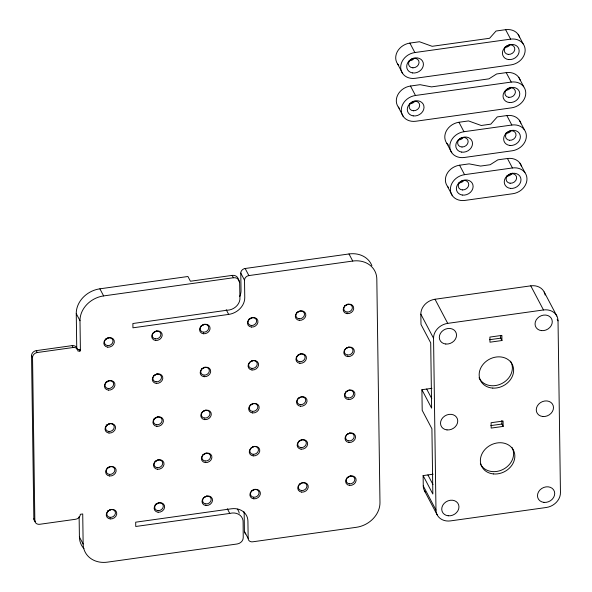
<?xml version="1.0" encoding="UTF-8"?>
<svg xmlns="http://www.w3.org/2000/svg" width="592" height="592" viewBox="0 0 592 592"><rect width="100%" height="100%" fill="white"/><g stroke="black" fill="none" stroke-linecap="round" stroke-linejoin="round"><path stroke-width="0.89" d="M398.779 65.401A14.844 12.491 -27.8 0 1 397.099 52.066A14.844 12.491 -27.8 0 1 409.879 43.083L419.454 41.743L432.145 46.309L489.591 38.273L496.052 31.021L505.627 29.681A14.844 12.491 -27.8 0 1 519.635 37.289M414.866 52.54L510.615 39.139A14.844 12.491 -27.8 0 1 525.156 50.009A14.844 12.491 -27.8 0 1 510.977 64.905L415.229 78.307A14.844 12.491 -27.8 0 1 400.68 67.429A14.844 12.491 -27.8 0 1 414.866 52.54L409.879 43.083M399.385 108.343A14.844 12.491 -27.8 0 1 397.706 95.009A14.844 12.491 -27.8 0 1 410.485 86.025L420.061 84.686L431.501 86.891L488.955 78.847L496.658 73.963L506.234 72.624A14.844 12.491 -27.8 0 1 520.242 80.231M415.473 95.482L511.222 82.081A14.844 12.491 -27.8 0 1 525.763 92.951A14.844 12.491 -27.8 0 1 511.584 107.84L415.836 121.242A14.844 12.491 -27.8 0 1 401.287 110.371A14.844 12.491 -27.8 0 1 415.473 95.482L410.485 86.025M448.47 145.151A14.844 12.491 -27.8 0 1 445.991 131.661A14.844 12.491 -27.8 0 1 458.963 122.263L468.538 120.923L481.229 125.497L490.805 124.15L497.265 116.905L506.841 115.566A14.844 12.491 -27.8 0 1 520.849 123.166M463.95 131.72L511.828 125.023A14.844 12.491 -27.8 0 1 526.369 135.894A14.844 12.491 -27.8 0 1 512.191 150.782L464.313 157.487A14.844 12.491 -27.8 0 1 449.772 146.609A14.844 12.491 -27.8 0 1 463.95 131.72L458.963 122.263M448.47 187.523A14.844 12.491 -27.8 0 1 446.79 174.189A14.844 12.491 -27.8 0 1 459.57 165.205L469.145 163.866L480.593 166.071L490.169 164.731L497.872 159.84L507.448 158.501A14.844 12.491 -27.8 0 1 521.456 166.108M464.557 174.662L512.435 167.958A14.844 12.491 -27.8 0 1 526.976 178.836A14.844 12.491 -27.8 0 1 512.798 193.725L464.92 200.422A14.844 12.491 -27.8 0 1 450.379 189.551A14.844 12.491 -27.8 0 1 464.557 174.662L459.57 165.205M76.753 348.703L76.257 313.642A24.738 20.816 -27.8 0 1 99.885 288.822L187.93 276.501L190.424 281.23L232.153 275.391A6.349 5.343 -27.8 0 1 238.376 280.038M239.701 296.577A16.82 14.156 -27.8 0 0 241.025 290.443L240.774 273.082A4.581 3.855 -27.8 0 1 245.147 268.494L348.999 253.961A24.575 20.676 -27.8 0 1 371.887 265.697M35.298 521.619A4.951 4.166 -27.8 0 1 33.848 518.777L31.546 355.6A4.951 4.166 -27.8 0 1 36.275 350.642L72.18 345.617L73.179 347.504A4.951 4.166 -27.8 0 1 78.026 351.13L80.416 350.797L79.994 320.738A24.738 20.816 -27.8 0 1 103.63 295.919L233.403 277.752A6.349 5.343 -27.8 0 1 239.619 282.406L239.93 297.436A11.877 9.99 -27.8 0 1 226.914 310.238L132.882 323.521L132.941 327.813L228.69 314.411A16.82 14.156 -27.8 0 0 244.762 297.532L244.518 280.179L240.774 273.082M244.518 280.179A4.581 3.855 -27.8 0 1 248.892 275.583L352.736 261.05A24.575 20.676 -27.8 0 1 376.815 279.054L379.975 502.482A24.738 20.816 -27.8 0 1 356.34 527.302L252.651 541.813A4.581 3.855 -27.8 0 1 248.166 538.461L244.422 531.372L244.178 514.019A16.82 14.156 -27.8 0 0 243.948 511.754M227.291 508.706L229.785 513.434A11.877 9.99 -27.8 0 1 243.112 522.551L243.231 537.61A6.349 5.343 -27.8 0 1 237.163 543.981L107.389 562.148A24.738 20.816 -27.8 0 1 83.146 544.026L82.725 513.967L80.327 514.3A4.951 4.166 -27.8 0 1 75.606 519.265L39.694 524.29A4.951 4.166 -27.8 0 1 34.847 520.671L32.545 357.494A4.951 4.166 -27.8 0 1 37.266 352.529L73.179 347.504M431.916 388.315L421.904 389.721L431.627 408.162L430.71 342.894L420.986 324.446L420.838 314.145A14.844 12.491 -27.8 0 1 435.016 299.249L530.765 285.847A14.844 12.491 -27.8 0 1 545.165 295.06M77.278 349.709L79.668 349.376L80.416 350.797M435.978 510.023L433.551 338.261A14.844 12.491 -27.8 0 1 447.73 323.365L543.486 309.964A14.844 12.491 -27.8 0 1 558.027 320.834L560.454 492.603A14.844 12.491 -27.8 0 1 546.275 507.492L450.527 520.893A14.844 12.491 -27.8 0 1 435.978 510.023L423.265 485.906L423.117 475.598L433.129 474.199M489.584 339.719L500.691 338.158L501.942 340.526L489.976 342.198L489.902 337.077L501.868 335.405L501.942 340.526M490.798 425.596L501.905 424.042L503.156 426.403L491.182 428.083L491.108 422.725L503.082 421.053L503.156 426.403M229.785 513.434L135.746 526.48L135.686 522.188L231.435 508.787A16.82 14.156 -27.8 0 1 247.922 521.108L248.166 538.461M154.001 418.374L154.482 418.359A4.455 3.744 -27.8 0 0 157.516 416.805M106.123 425.071L106.612 425.063A4.455 3.744 -27.8 0 0 109.638 423.502M155.215 504.251L155.696 504.243A4.455 3.744 -27.8 0 0 158.73 502.682M107.337 510.955L107.825 510.94A4.455 3.744 -27.8 0 0 110.852 509.386M518.155 34.38L523.143 43.838M505.627 29.681L510.615 39.139M518.762 77.323L523.75 86.78M506.234 72.624L511.222 82.081M519.369 120.265L524.357 129.722M506.841 115.566L511.828 125.023M519.976 163.2L524.963 172.657M507.448 158.501L512.435 167.958M544.152 291.945L556.865 316.061M557.183 319.229L558.027 320.834M530.765 285.847L543.486 309.964M446.797 143.323L451.785 152.78M397.713 64.143L402.701 73.6M447.404 186.265L452.392 195.723M398.32 107.085L403.307 116.543M435.016 299.249L447.73 323.365M420.838 314.145L433.551 338.261M426.691 389.048L431.768 398.668M348.999 253.961L352.736 261.05M427.905 474.932L432.981 484.552M423.117 475.598L432.841 494.039L431.916 428.771L422.2 410.33L421.904 389.721M424.427 490.679L437.14 514.796M245.147 268.494L248.892 275.583M238.791 280.83L239.619 282.406M232.153 275.391L233.403 277.752M226.196 309.683L228.69 314.411M99.885 288.822L103.63 295.919M76.257 313.642L79.994 320.738M36.275 350.642L37.266 352.529M31.546 355.6L32.545 357.494M79.121 516.631L79.409 536.937L83.146 544.026M33.848 518.777L34.847 520.671M500.662 335.597L500.691 338.158M501.861 420.468L501.905 424.042M79.668 349.376L79.698 351.219M463.81 180.582A5.439 4.581 -27.8 0 1 458.874 182.861M512.221 173.108A5.439 4.581 -27.8 0 1 506.33 176.135M463.203 137.64A5.439 4.581 -27.8 0 1 458.267 139.927M510.792 131.261A5.439 4.581 -27.8 0 1 505.723 133.2M414.119 58.46A5.439 4.581 -27.8 0 1 409.176 60.747M509.579 45.384A5.439 4.581 -27.8 0 1 504.51 47.316M511.014 87.224A5.439 4.581 -27.8 0 1 506.486 90.228M414.726 101.402A5.439 4.581 -27.8 0 1 409.782 103.681M512.021 447.515A17.812 14.985 -27.8 0 1 503.163 469.367A17.812 14.985 -27.8 0 1 480.349 463.795M425.278 492.078A14.844 12.491 -27.8 0 1 423.265 485.906M510.526 361.15A17.812 14.985 -27.8 0 1 502.12 383.394A17.812 14.985 -27.8 0 1 479.039 377.703M83.909 548.643A24.738 20.816 -27.8 0 1 79.409 536.937M72.18 345.617A4.951 4.166 -27.8 0 1 77.027 349.236M237.311 509.157A11.877 9.99 -27.8 0 1 239.242 513.168M245.761 533.999A4.581 3.855 -27.8 0 1 244.422 531.372M300.536 353.764A4.455 3.744 -27.8 0 1 297.502 355.318M253.265 403.404A4.455 3.744 -27.8 0 1 250.238 404.958M252.051 317.519A4.455 3.744 -27.8 0 1 249.025 319.081M156.303 330.921A4.455 3.744 -27.8 0 1 154.386 332.193M204.788 367.158A4.455 3.744 -27.8 0 1 201.754 368.72M205.994 453.043A4.455 3.744 -27.8 0 1 202.967 454.604M301.75 439.641A4.455 3.744 -27.8 0 1 298.716 441.203M206.601 495.985A4.455 3.744 -27.8 0 1 204.684 497.25M204.181 324.224A4.455 3.744 -27.8 0 1 201.147 325.778M254.479 489.281A4.455 3.744 -27.8 0 1 251.445 490.842M300.255 397.439A4.455 3.744 -27.8 0 1 298.109 398.261M205.387 410.101A4.455 3.744 -27.8 0 1 202.36 411.662M252.658 360.461A4.455 3.744 -27.8 0 1 250.742 361.734M252.991 447.078A4.455 3.744 -27.8 0 1 251.955 447.611M156.91 373.863A4.455 3.744 -27.8 0 1 153.876 375.417M158.123 459.74A4.455 3.744 -27.8 0 1 155.089 461.301M299.041 311.562A4.455 3.744 -27.8 0 1 296.895 312.376M301.469 483.324A4.455 3.744 -27.8 0 1 299.323 484.138M347.8 304.118A4.455 3.744 -27.8 0 1 344.773 305.679M350.227 475.879A4.455 3.744 -27.8 0 1 347.201 477.441M348.407 347.06A4.455 3.744 -27.8 0 1 345.38 348.621M349.62 432.944A4.455 3.744 -27.8 0 1 346.594 434.498M349.014 390.002A4.455 3.744 -27.8 0 1 348.133 390.742L347.097 391.275A4.455 3.744 -27.8 0 1 345.987 391.556M109.032 380.56A4.455 3.744 -27.8 0 1 106.005 382.121M108.425 337.625A4.455 3.744 -27.8 0 1 105.398 339.179M110.245 466.444A4.455 3.744 -27.8 0 1 107.219 467.998M462.3 195.057A8.658 7.289 -27.8 0 0 472.904 184.793A8.658 7.289 -27.8 0 0 459.022 182.773A8.658 7.289 -27.8 0 0 462.3 195.057M510.548 188.404A8.658 7.289 -27.8 0 0 520.679 177.763A8.658 7.289 -27.8 0 0 506.619 176.357A8.658 7.289 -27.8 0 0 510.548 188.404M462.611 189.958A5.439 4.581 -27.8 0 0 468.435 182.898A5.439 4.581 -27.8 0 0 459.436 182.684A5.439 4.581 -27.8 0 0 462.611 189.958M510.075 183.231A5.439 4.581 -27.8 0 0 516.439 176.542A5.439 4.581 -27.8 0 0 507.596 175.661A5.439 4.581 -27.8 0 0 510.075 183.231M509.941 145.462A8.658 7.289 -27.8 0 0 520.072 134.821A8.658 7.289 -27.8 0 0 506.012 133.415A8.658 7.289 -27.8 0 0 509.941 145.462M509.468 140.289A5.439 4.581 -27.8 0 0 515.832 133.6A5.439 4.581 -27.8 0 0 506.989 132.719A5.439 4.581 -27.8 0 0 509.468 140.289M462.004 147.016A5.439 4.581 -27.8 0 0 467.828 139.956A5.439 4.581 -27.8 0 0 458.83 139.742A5.439 4.581 -27.8 0 0 462.004 147.016M461.693 152.114A8.658 7.289 -27.8 0 0 472.298 141.851A8.658 7.289 -27.8 0 0 458.415 139.838A8.658 7.289 -27.8 0 0 461.693 152.114M412.602 72.934A8.658 7.289 -27.8 0 0 423.206 62.671A8.658 7.289 -27.8 0 0 409.331 60.658A8.658 7.289 -27.8 0 0 412.602 72.934M412.92 67.836A5.439 4.581 -27.8 0 0 418.736 60.776A5.439 4.581 -27.8 0 0 409.745 60.562A5.439 4.581 -27.8 0 0 412.92 67.836M508.861 97.347A5.439 4.581 -27.8 0 0 515.225 90.665A5.439 4.581 -27.8 0 0 506.382 89.777A5.439 4.581 -27.8 0 0 508.861 97.347M509.335 102.527A8.658 7.289 -27.8 0 0 519.465 91.886A8.658 7.289 -27.8 0 0 505.405 90.48A8.658 7.289 -27.8 0 0 509.335 102.527M508.728 59.585A8.658 7.289 -27.8 0 0 518.858 48.944A8.658 7.289 -27.8 0 0 504.798 47.538A8.658 7.289 -27.8 0 0 508.728 59.585M508.254 54.412A5.439 4.581 -27.8 0 0 514.618 47.723A5.439 4.581 -27.8 0 0 505.783 46.835A5.439 4.581 -27.8 0 0 508.254 54.412M413.209 115.877A8.658 7.289 -27.8 0 0 423.813 105.613A8.658 7.289 -27.8 0 0 409.93 103.593A8.658 7.289 -27.8 0 0 413.209 115.877M413.527 110.778A5.439 4.581 -27.8 0 0 419.343 103.718A5.439 4.581 -27.8 0 0 410.352 103.496A5.439 4.581 -27.8 0 0 413.527 110.778M492.773 388.093A17.812 14.985 -27.8 0 0 512.805 365.627A17.812 14.985 -27.8 0 0 483.612 363.74A17.812 14.985 -27.8 0 0 492.773 388.093M445.791 344.026A8.902 7.496 -27.8 0 0 456.21 333.081A8.902 7.496 -27.8 0 0 441.743 331.638A8.902 7.496 -27.8 0 0 445.791 344.026M447.004 429.91A8.902 7.496 -27.8 0 0 457.424 418.966A8.902 7.496 -27.8 0 0 442.957 417.515A8.902 7.496 -27.8 0 0 447.004 429.91M493.358 473.926A17.812 14.985 -27.8 0 0 514.204 452.036A17.812 14.985 -27.8 0 0 485.27 449.143A17.812 14.985 -27.8 0 0 493.358 473.926M543.967 502.386A8.902 7.496 -27.8 0 0 554.386 491.441A8.902 7.496 -27.8 0 0 539.919 489.998A8.902 7.496 -27.8 0 0 543.967 502.386M541.539 330.625A8.902 7.496 -27.8 0 0 551.959 319.68A8.902 7.496 -27.8 0 0 537.492 318.237A8.902 7.496 -27.8 0 0 541.539 330.625M542.753 416.509A8.902 7.496 -27.8 0 0 553.172 405.564A8.902 7.496 -27.8 0 0 538.705 404.114A8.902 7.496 -27.8 0 0 542.753 416.509M448.218 515.787A8.902 7.496 -27.8 0 0 458.637 504.843A8.902 7.496 -27.8 0 0 444.17 503.4A8.902 7.496 -27.8 0 0 448.218 515.787M299.752 361.727A4.455 3.744 -27.8 0 0 304.961 356.258A4.455 3.744 -27.8 0 0 297.732 355.533A4.455 3.744 -27.8 0 0 299.752 361.727M299.892 363.303A5.439 4.581 -27.8 0 0 306.256 356.613A5.439 4.581 -27.8 0 0 297.421 355.725A5.439 4.581 -27.8 0 0 299.892 363.303M252.481 411.366A4.455 3.744 -27.8 0 0 257.698 405.897A4.455 3.744 -27.8 0 0 250.46 405.172A4.455 3.744 -27.8 0 0 252.481 411.366M251.408 327.058A5.439 4.581 -27.8 0 0 257.779 320.376A5.439 4.581 -27.8 0 0 248.936 319.488A5.439 4.581 -27.8 0 0 251.408 327.058M251.274 325.489A4.455 3.744 -27.8 0 0 256.484 320.013A4.455 3.744 -27.8 0 0 249.247 319.295A4.455 3.744 -27.8 0 0 251.274 325.489M155.659 340.459A5.439 4.581 -27.8 0 0 162.023 333.777A5.439 4.581 -27.8 0 0 153.187 332.889A5.439 4.581 -27.8 0 0 155.659 340.459M252.621 412.942A5.439 4.581 -27.8 0 0 258.993 406.253A5.439 4.581 -27.8 0 0 250.15 405.372A5.439 4.581 -27.8 0 0 252.621 412.942M155.518 338.89A4.455 3.744 -27.8 0 0 160.728 333.414A4.455 3.744 -27.8 0 0 153.498 332.689A4.455 3.744 -27.8 0 0 155.518 338.89M156.732 424.767A4.455 3.744 -27.8 0 0 161.942 419.299A4.455 3.744 -27.8 0 0 154.712 418.574A4.455 3.744 -27.8 0 0 156.732 424.767M156.873 426.344A5.439 4.581 -27.8 0 0 163.237 419.654A5.439 4.581 -27.8 0 0 154.401 418.773A5.439 4.581 -27.8 0 0 156.873 426.344M204.003 375.128A4.455 3.744 -27.8 0 0 209.213 369.66A4.455 3.744 -27.8 0 0 201.976 368.934A4.455 3.744 -27.8 0 0 204.003 375.128M204.136 376.704A5.439 4.581 -27.8 0 0 210.508 370.015A5.439 4.581 -27.8 0 0 201.665 369.127A5.439 4.581 -27.8 0 0 204.136 376.704M205.217 461.013A4.455 3.744 -27.8 0 0 210.426 455.537A4.455 3.744 -27.8 0 0 203.189 454.811A4.455 3.744 -27.8 0 0 205.217 461.013M205.35 462.581A5.439 4.581 -27.8 0 0 211.721 455.892A5.439 4.581 -27.8 0 0 202.878 455.011A5.439 4.581 -27.8 0 0 205.35 462.581M300.965 447.611A4.455 3.744 -27.8 0 0 306.175 442.135A4.455 3.744 -27.8 0 0 298.945 441.41A4.455 3.744 -27.8 0 0 300.965 447.611M301.106 449.18A5.439 4.581 -27.8 0 0 307.47 442.49A5.439 4.581 -27.8 0 0 298.634 441.61A5.439 4.581 -27.8 0 0 301.106 449.18M203.537 333.762A5.439 4.581 -27.8 0 0 209.901 327.073A5.439 4.581 -27.8 0 0 201.058 326.192A5.439 4.581 -27.8 0 0 203.537 333.762M203.396 332.186A4.455 3.744 -27.8 0 0 208.606 326.717A4.455 3.744 -27.8 0 0 201.376 325.992A4.455 3.744 -27.8 0 0 203.396 332.186M205.824 503.947A4.455 3.744 -27.8 0 0 211.033 498.479A4.455 3.744 -27.8 0 0 203.796 497.754A4.455 3.744 -27.8 0 0 205.824 503.947M205.957 505.524A5.439 4.581 -27.8 0 0 212.328 498.834A5.439 4.581 -27.8 0 0 203.485 497.953A5.439 4.581 -27.8 0 0 205.957 505.524M253.694 497.25A4.455 3.744 -27.8 0 0 258.904 491.774A4.455 3.744 -27.8 0 0 251.674 491.057A4.455 3.744 -27.8 0 0 253.694 497.25M253.835 498.819A5.439 4.581 -27.8 0 0 260.206 492.137A5.439 4.581 -27.8 0 0 251.363 491.249A5.439 4.581 -27.8 0 0 253.835 498.819M157.946 510.652A4.455 3.744 -27.8 0 0 163.155 505.176A4.455 3.744 -27.8 0 0 155.925 504.458A4.455 3.744 -27.8 0 0 157.946 510.652M158.086 512.221A5.439 4.581 -27.8 0 0 164.45 505.538A5.439 4.581 -27.8 0 0 155.615 504.65A5.439 4.581 -27.8 0 0 158.086 512.221M300.499 406.238A5.439 4.581 -27.8 0 0 306.863 399.556A5.439 4.581 -27.8 0 0 298.028 398.668A5.439 4.581 -27.8 0 0 300.499 406.238M300.359 404.669A4.455 3.744 -27.8 0 0 305.568 399.193A4.455 3.744 -27.8 0 0 298.338 398.475A4.455 3.744 -27.8 0 0 300.359 404.669M204.61 418.07A4.455 3.744 -27.8 0 0 209.82 412.594A4.455 3.744 -27.8 0 0 202.582 411.877A4.455 3.744 -27.8 0 0 204.61 418.07M204.743 419.639A5.439 4.581 -27.8 0 0 211.115 412.957A5.439 4.581 -27.8 0 0 202.272 412.069A5.439 4.581 -27.8 0 0 204.743 419.639M253.087 454.308A4.455 3.744 -27.8 0 0 258.297 448.84A4.455 3.744 -27.8 0 0 251.067 448.114A4.455 3.744 -27.8 0 0 253.087 454.308M253.228 455.884A5.439 4.581 -27.8 0 0 259.599 449.195A5.439 4.581 -27.8 0 0 250.756 448.307A5.439 4.581 -27.8 0 0 253.228 455.884M251.874 368.431A4.455 3.744 -27.8 0 0 257.091 362.955A4.455 3.744 -27.8 0 0 249.854 362.23A4.455 3.744 -27.8 0 0 251.874 368.431M252.014 370A5.439 4.581 -27.8 0 0 258.386 363.31A5.439 4.581 -27.8 0 0 249.543 362.43A5.439 4.581 -27.8 0 0 252.014 370M156.125 381.825A4.455 3.744 -27.8 0 0 161.335 376.357A4.455 3.744 -27.8 0 0 154.105 375.631A4.455 3.744 -27.8 0 0 156.125 381.825M156.266 383.401A5.439 4.581 -27.8 0 0 162.63 376.712A5.439 4.581 -27.8 0 0 153.794 375.831A5.439 4.581 -27.8 0 0 156.266 383.401M157.339 467.71A4.455 3.744 -27.8 0 0 162.548 462.241A4.455 3.744 -27.8 0 0 155.319 461.516A4.455 3.744 -27.8 0 0 157.339 467.71M157.479 469.286A5.439 4.581 -27.8 0 0 163.843 462.596A5.439 4.581 -27.8 0 0 155.008 461.708A5.439 4.581 -27.8 0 0 157.479 469.286M299.286 320.361A5.439 4.581 -27.8 0 0 305.65 313.671A5.439 4.581 -27.8 0 0 296.814 312.791A5.439 4.581 -27.8 0 0 299.286 320.361M299.145 318.785A4.455 3.744 -27.8 0 0 304.355 313.316A4.455 3.744 -27.8 0 0 297.125 312.591A4.455 3.744 -27.8 0 0 299.145 318.785M301.572 490.546A4.455 3.744 -27.8 0 0 306.782 485.077A4.455 3.744 -27.8 0 0 299.552 484.352A4.455 3.744 -27.8 0 0 301.572 490.546M301.713 492.122A5.439 4.581 -27.8 0 0 308.077 485.433A5.439 4.581 -27.8 0 0 299.234 484.552A5.439 4.581 -27.8 0 0 301.713 492.122M347.156 313.656A5.439 4.581 -27.8 0 0 353.528 306.974A5.439 4.581 -27.8 0 0 344.685 306.086A5.439 4.581 -27.8 0 0 347.156 313.656M347.023 312.088A4.455 3.744 -27.8 0 0 352.233 306.612A4.455 3.744 -27.8 0 0 344.995 305.894A4.455 3.744 -27.8 0 0 347.023 312.088M349.45 483.849A4.455 3.744 -27.8 0 0 354.66 478.373A4.455 3.744 -27.8 0 0 347.423 477.655A4.455 3.744 -27.8 0 0 349.45 483.849M349.583 485.425A5.439 4.581 -27.8 0 0 355.955 478.736A5.439 4.581 -27.8 0 0 347.112 477.848A5.439 4.581 -27.8 0 0 349.583 485.425M347.63 355.03A4.455 3.744 -27.8 0 0 352.839 349.554A4.455 3.744 -27.8 0 0 345.602 348.829A4.455 3.744 -27.8 0 0 347.63 355.03M347.763 356.599A5.439 4.581 -27.8 0 0 354.134 349.916A5.439 4.581 -27.8 0 0 345.291 349.028A5.439 4.581 -27.8 0 0 347.763 356.599M348.843 440.907A4.455 3.744 -27.8 0 0 354.053 435.438A4.455 3.744 -27.8 0 0 346.816 434.713A4.455 3.744 -27.8 0 0 348.843 440.907M348.977 442.483A5.439 4.581 -27.8 0 0 355.348 435.793A5.439 4.581 -27.8 0 0 346.505 434.913A5.439 4.581 -27.8 0 0 348.977 442.483M348.37 399.541A5.439 4.581 -27.8 0 0 354.741 392.851A5.439 4.581 -27.8 0 0 345.898 391.971A5.439 4.581 -27.8 0 0 348.37 399.541M348.237 397.965A4.455 3.744 -27.8 0 0 353.446 392.496A4.455 3.744 -27.8 0 0 346.209 391.771A4.455 3.744 -27.8 0 0 348.237 397.965M108.861 431.472A4.455 3.744 -27.8 0 0 114.071 425.996A4.455 3.744 -27.8 0 0 106.834 425.271A4.455 3.744 -27.8 0 0 108.861 431.472M110.075 517.349A4.455 3.744 -27.8 0 0 115.285 511.88A4.455 3.744 -27.8 0 0 108.047 511.155A4.455 3.744 -27.8 0 0 110.075 517.349M108.388 390.106A5.439 4.581 -27.8 0 0 114.759 383.416A5.439 4.581 -27.8 0 0 105.916 382.528A5.439 4.581 -27.8 0 0 108.388 390.106M108.255 388.53A4.455 3.744 -27.8 0 0 113.464 383.054A4.455 3.744 -27.8 0 0 106.227 382.336A4.455 3.744 -27.8 0 0 108.255 388.53M110.208 518.925A5.439 4.581 -27.8 0 0 116.58 512.235A5.439 4.581 -27.8 0 0 107.737 511.355A5.439 4.581 -27.8 0 0 110.208 518.925M107.648 345.587A4.455 3.744 -27.8 0 0 112.857 340.119A4.455 3.744 -27.8 0 0 105.62 339.394A4.455 3.744 -27.8 0 0 107.648 345.587M107.781 347.164A5.439 4.581 -27.8 0 0 114.152 340.474A5.439 4.581 -27.8 0 0 105.309 339.586A5.439 4.581 -27.8 0 0 107.781 347.164M108.995 433.041A5.439 4.581 -27.8 0 0 115.366 426.358A5.439 4.581 -27.8 0 0 106.523 425.47A5.439 4.581 -27.8 0 0 108.995 433.041M109.601 475.983A5.439 4.581 -27.8 0 0 115.973 469.293A5.439 4.581 -27.8 0 0 107.13 468.413A5.439 4.581 -27.8 0 0 109.601 475.983M109.468 474.407A4.455 3.744 -27.8 0 0 114.678 468.938A4.455 3.744 -27.8 0 0 107.441 468.213A4.455 3.744 -27.8 0 0 109.468 474.407"/></g></svg>
